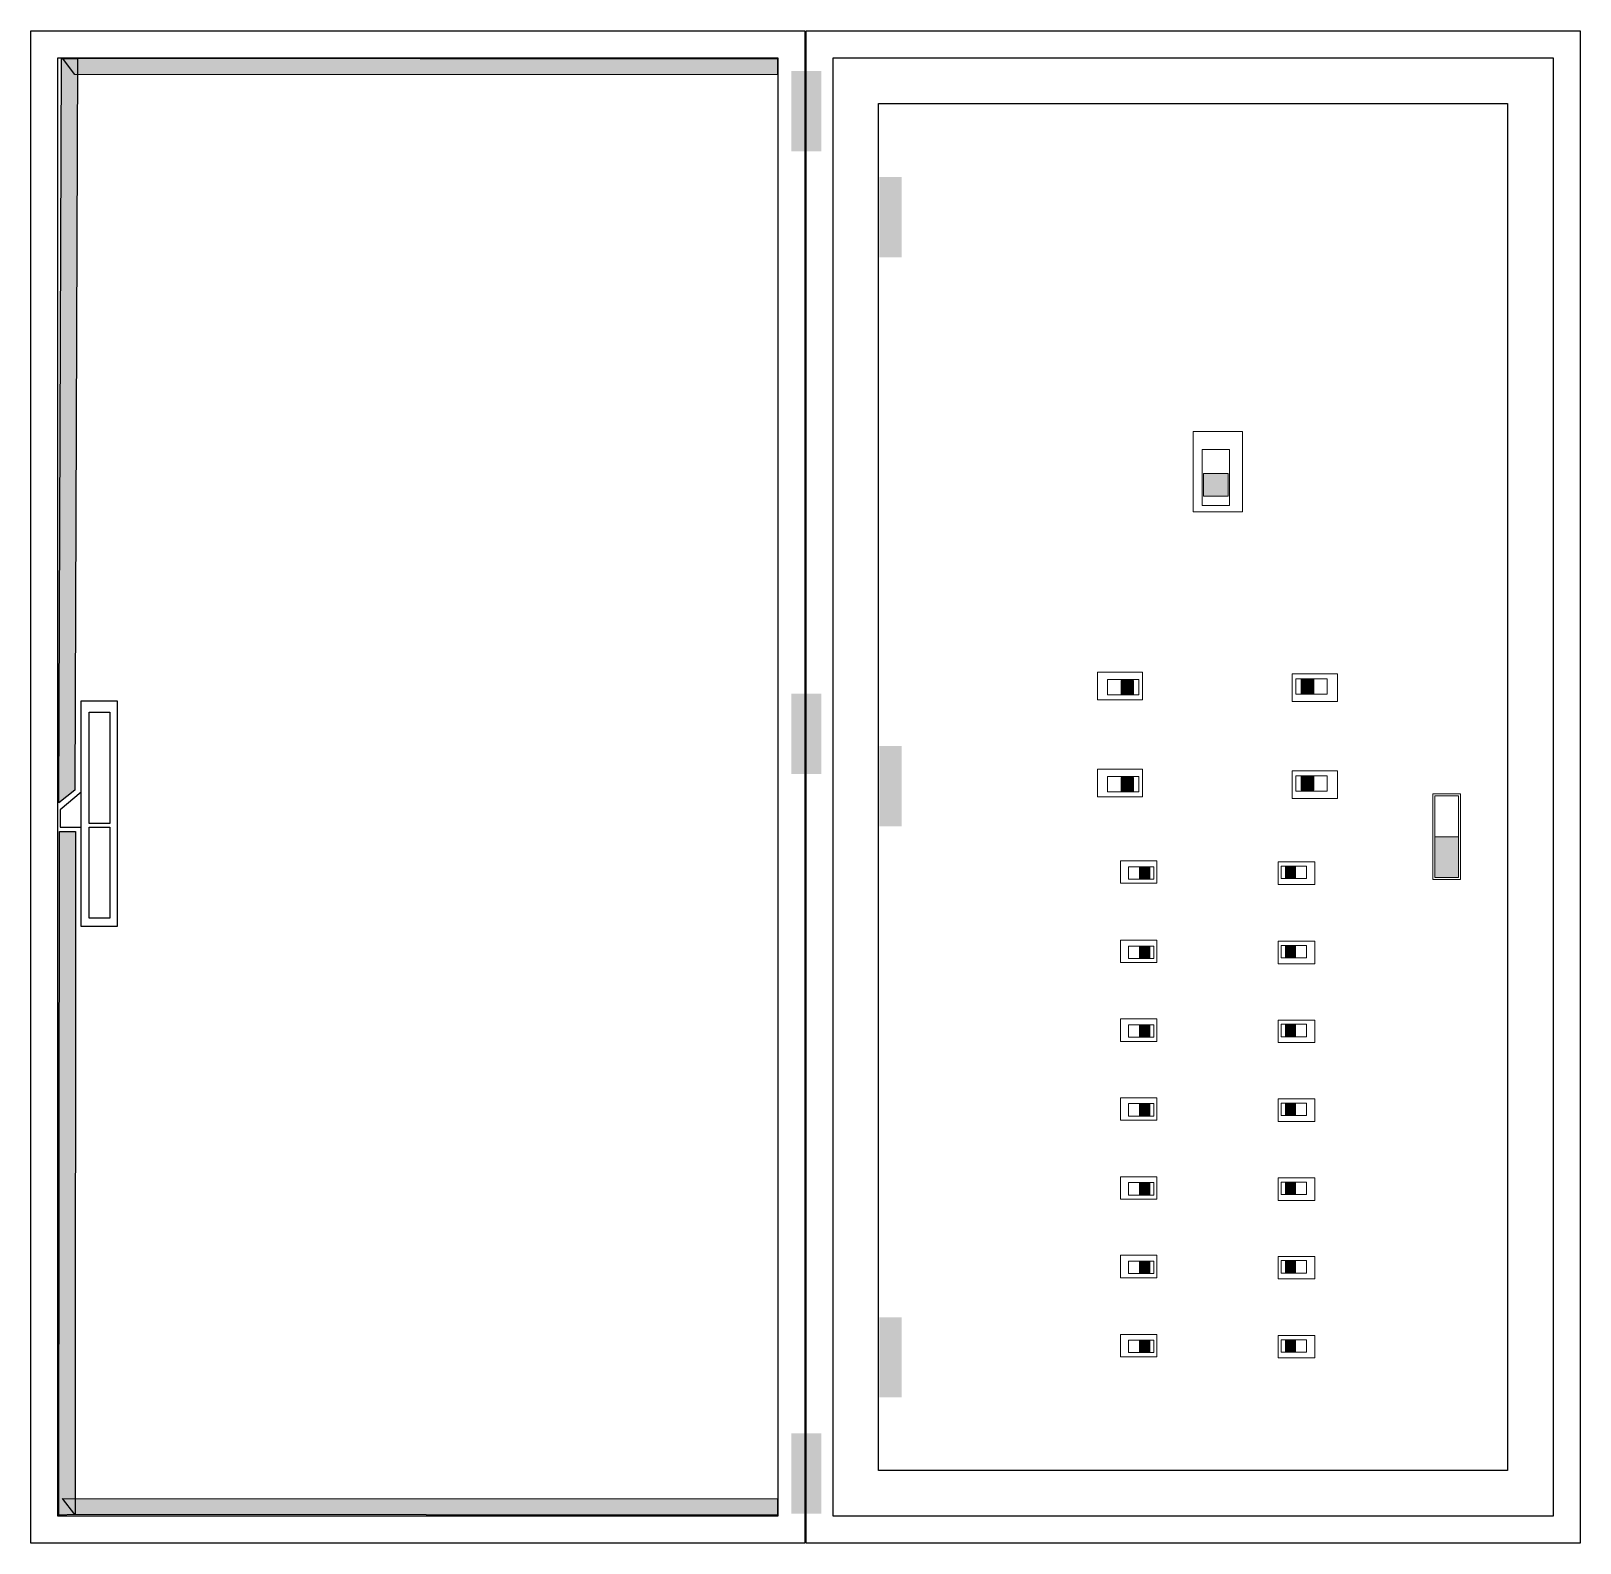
# Model space of a CAD drawing. Header units: inches. Extents: x 18739 to 22272, y 3658 to 7913.
# Drawn here: x 19164.1 to 19413.1, y 7635.4 to 7878.4 of the extents above; entities that cross this region are included whole.
import ezdxf

# ---------------------------------------------------------------- set-up
doc = ezdxf.new("R2010")
doc.units = ezdxf.units.IN
doc.header["$MEASUREMENT"] = 0
doc.layers.add('300-600AT', color=7, linetype='Continuous', lineweight=13)
doc.layers.add('ENCLOSRURE', color=7, linetype='Continuous', lineweight=20)

msp = doc.modelspace()

# ---------------------------------------------------------------- hatches: boundary and pattern name
at = {"layer": 'ENCLOSRURE', "lineweight": -3}
h = msp.add_hatch(color=8, dxfattribs=at)
h.dxf.hatch_style = 1
h.paths.add_polyline_path([(19171.18825, 7756.39999), (19171.60307, 7874.03135), (19169.00469, 7874.03135), (19168.58988, 7754.41005)])
h = msp.add_hatch(color=8, dxfattribs=at)
h.dxf.hatch_style = 1
h.paths.add_polyline_path([(19171.19156, 7871.47075), (19284.08043, 7871.39184), (19284.08043, 7873.99022), (19169.20163, 7874.06912)])
at = {"layer": 'ENCLOSRURE'}
h = msp.add_hatch(color=0, dxfattribs=at)
h.dxf.hatch_style = 1
h.paths.add_polyline_path([(19286.35149, 7859.10262), (19291.17018, 7859.10262), (19291.17018, 7871.99897), (19286.35149, 7871.99897)])
h = msp.add_hatch(color=0, dxfattribs=at)
h.dxf.hatch_style = 1
h.paths.add_polyline_path([(19300.49951, 7842.07206), (19304.07543, 7842.07206), (19304.07543, 7854.9684), (19300.49951, 7854.9684)])
h = msp.add_hatch(color=3, dxfattribs=at)
h.dxf.hatch_style = 1
h.paths.add_polyline_path([(19356.5354, 7803.69437), (19356.5354, 7807.31142), (19352.5788, 7807.31142), (19352.5788, 7803.69437)])
h = msp.add_hatch(color=3, dxfattribs=at)
h.dxf.hatch_style = 1
h.paths.add_polyline_path([(19341.3493, 7774.06646), (19339.32361, 7774.06646), (19339.32361, 7771.85061), (19341.3493, 7771.85061)])
h = msp.add_hatch(color=3, dxfattribs=at)
h.dxf.hatch_style = 1
h.paths.add_polyline_path([(19368.28053, 7771.98139), (19370.30622, 7771.98139), (19370.30622, 7774.19724), (19368.28053, 7774.19724)])
h = msp.add_hatch(color=0, dxfattribs=at)
h.dxf.hatch_style = 1
h.paths.add_polyline_path([(19286.35149, 7759.00808), (19291.17018, 7759.00808), (19291.17018, 7771.90442), (19286.35149, 7771.90442)])
h = msp.add_hatch(color=0, dxfattribs=at)
h.dxf.hatch_style = 1
h.paths.add_polyline_path([(19300.49951, 7750.62988), (19304.07543, 7750.62988), (19304.07543, 7763.52622), (19300.49951, 7763.52622)])
h = msp.add_hatch(color=3, dxfattribs=at)
h.dxf.hatch_style = 1
h.paths.add_polyline_path([(19341.3493, 7758.48108), (19339.32361, 7758.48108), (19339.32361, 7756.26523), (19341.3493, 7756.26523)])
h = msp.add_hatch(color=3, dxfattribs=at)
h.dxf.hatch_style = 1
h.paths.add_polyline_path([(19368.28053, 7756.39601), (19370.30622, 7756.39601), (19370.30622, 7758.61186), (19368.28053, 7758.61186)])
at = {"layer": 'ENCLOSRURE', "lineweight": -3}
h = msp.add_hatch(color=8, dxfattribs=at)
h.dxf.hatch_style = 1
h.paths.add_polyline_path([(19171.20946, 7639.97147), (19171.278, 7749.78779), (19168.67963, 7749.78779), (19168.61109, 7639.86526)])
at = {"layer": 'ENCLOSRURE'}
h = msp.add_hatch(color=1, dxfattribs=at)
h.dxf.hatch_style = 1
h.paths.add_polyline_path([(19389.75797, 7742.39334), (19393.54347, 7742.39334), (19393.54347, 7748.93805), (19389.75797, 7748.93805)])
h = msp.add_hatch(color=3, dxfattribs=at)
h.dxf.hatch_style = 1
h.paths.add_polyline_path([(19342.28612, 7744.00962), (19342.28612, 7742.21479), (19343.92693, 7742.21479), (19343.92693, 7744.00962)])
h = msp.add_hatch(color=3, dxfattribs=at)
h.dxf.hatch_style = 1
h.paths.add_polyline_path([(19367.38203, 7742.32072), (19367.38203, 7744.11556), (19365.74122, 7744.11556), (19365.74122, 7742.32072)])
h = msp.add_hatch(color=3, dxfattribs=at)
h.dxf.hatch_style = 1
h.paths.add_polyline_path([(19342.28612, 7731.2592), (19342.28612, 7729.46436), (19343.92693, 7729.46436), (19343.92693, 7731.2592)])
h = msp.add_hatch(color=3, dxfattribs=at)
h.dxf.hatch_style = 1
h.paths.add_polyline_path([(19367.38203, 7729.5703), (19367.38203, 7731.36513), (19365.74122, 7731.36513), (19365.74122, 7729.5703)])
h = msp.add_hatch(color=3, dxfattribs=at)
h.dxf.hatch_style = 1
h.paths.add_polyline_path([(19342.28612, 7718.58869), (19342.28612, 7716.79385), (19343.92693, 7716.79385), (19343.92693, 7718.58869)])
h = msp.add_hatch(color=3, dxfattribs=at)
h.dxf.hatch_style = 1
h.paths.add_polyline_path([(19367.38203, 7716.89978), (19367.38203, 7718.69462), (19365.74122, 7718.69462), (19365.74122, 7716.89978)])
h = msp.add_hatch(color=3, dxfattribs=at)
h.dxf.hatch_style = 1
h.paths.add_polyline_path([(19342.28612, 7705.93388), (19342.28612, 7704.13904), (19343.92693, 7704.13904), (19343.92693, 7705.93388)])
h = msp.add_hatch(color=3, dxfattribs=at)
h.dxf.hatch_style = 1
h.paths.add_polyline_path([(19367.38203, 7704.24497), (19367.38203, 7706.03981), (19365.74122, 7706.03981), (19365.74122, 7704.24497)])
h = msp.add_hatch(color=3, dxfattribs=at)
h.dxf.hatch_style = 1
h.paths.add_polyline_path([(19342.28612, 7693.22508), (19342.28612, 7691.43024), (19343.92693, 7691.43024), (19343.92693, 7693.22508)])
h = msp.add_hatch(color=3, dxfattribs=at)
h.dxf.hatch_style = 1
h.paths.add_polyline_path([(19367.38203, 7691.53617), (19367.38203, 7693.33101), (19365.74122, 7693.33101), (19365.74122, 7691.53617)])
h = msp.add_hatch(color=3, dxfattribs=at)
h.dxf.hatch_style = 1
h.paths.add_polyline_path([(19342.28612, 7680.60039), (19342.28612, 7678.80555), (19343.92693, 7678.80555), (19343.92693, 7680.60039)])
h = msp.add_hatch(color=3, dxfattribs=at)
h.dxf.hatch_style = 1
h.paths.add_polyline_path([(19367.38203, 7678.91148), (19367.38203, 7680.70632), (19365.74122, 7680.70632), (19365.74122, 7678.91148)])
h = msp.add_hatch(color=0, dxfattribs=at)
h.dxf.hatch_style = 1
h.paths.add_polyline_path([(19300.49951, 7658.80822), (19304.07543, 7658.80822), (19304.07543, 7671.70456), (19300.49951, 7671.70456)])
h = msp.add_hatch(color=3, dxfattribs=at)
h.dxf.hatch_style = 1
h.paths.add_polyline_path([(19342.28612, 7667.89599), (19342.28612, 7666.10115), (19343.92693, 7666.10115), (19343.92693, 7667.89599)])
h = msp.add_hatch(color=3, dxfattribs=at)
h.dxf.hatch_style = 1
h.paths.add_polyline_path([(19367.38203, 7666.20708), (19367.38203, 7668.00192), (19365.74122, 7668.00192), (19365.74122, 7666.20708)])
h = msp.add_hatch(color=0, dxfattribs=at)
h.dxf.hatch_style = 1
h.paths.add_polyline_path([(19286.35149, 7640.12009), (19291.17018, 7640.12009), (19291.17018, 7653.01643), (19286.35149, 7653.01643)])
at = {"layer": 'ENCLOSRURE', "lineweight": -3}
h = msp.add_hatch(color=8, dxfattribs=at)
h.dxf.hatch_style = 1
h.paths.add_polyline_path([(19171.19156, 7639.97612), (19284.08043, 7639.89722), (19284.08043, 7642.49559), (19169.20163, 7642.57449)])

# ---------------------------------------------------------------- linework, layer by layer
for points in [[(19164.1173, 7878.44545), (19288.51074, 7878.44545), (19288.51074, 7635.41105), (19164.1173, 7635.41105)], [(19288.70273, 7878.44545), (19413.09617, 7878.44545), (19413.09617, 7635.41105), (19288.70273, 7635.41105)], [(19168.4563, 7874.10645), (19284.17174, 7874.10645), (19284.17174, 7639.75005), (19168.4563, 7639.75005)], [(19293.04173, 7874.10645), (19408.75717, 7874.10645), (19408.75717, 7639.75005), (19293.04173, 7639.75005)], [(19300.34359, 7866.8046), (19401.45531, 7866.8046), (19401.45531, 7647.0519), (19300.34359, 7647.0519)]]:
    msp.add_lwpolyline(points, close=True)
at = {"layer": '300-600AT'}
for points, elevation in [([(19358.86352, 7801.13826), (19350.90781, 7801.13826), (19350.90781, 7814.07987), (19358.86352, 7814.07987)], -1062.66521), ([(19356.77351, 7802.17988), (19352.37407, 7802.17988), (19352.37407, 7811.157), (19356.77351, 7811.157)], -1062.66521), ([(19356.5354, 7803.69437), (19352.5788, 7803.69437), (19352.5788, 7807.31142), (19356.5354, 7807.31142)], -1062.66521), ([(19342.78082, 7775.37029), (19342.78082, 7770.91478), (19335.53301, 7770.91478), (19335.53301, 7775.37029)], -15.38922), ([(19342.19748, 7774.1998), (19342.19748, 7771.73595), (19337.16993, 7771.73595), (19337.16993, 7774.1998)], -15.38922), ([(19341.3493, 7774.06646), (19341.3493, 7771.85061), (19339.32361, 7771.85061), (19339.32361, 7774.06646)], -15.38922), ([(19366.84901, 7770.67755), (19366.84901, 7775.13306), (19374.09682, 7775.13306), (19374.09682, 7770.67755)], -15.38922), ([(19367.43235, 7771.84804), (19367.43235, 7774.3119), (19372.4599, 7774.3119), (19372.4599, 7771.84804)], -15.38922), ([(19368.28053, 7771.98139), (19368.28053, 7774.19724), (19370.30622, 7774.19724), (19370.30622, 7771.98139)], -15.38922), ([(19342.78082, 7759.78492), (19342.78082, 7755.32941), (19335.53301, 7755.32941), (19335.53301, 7759.78492)], -15.38922), ([(19342.19748, 7758.61443), (19342.19748, 7756.15057), (19337.16993, 7756.15057), (19337.16993, 7758.61443)], -15.38922), ([(19341.3493, 7758.48108), (19341.3493, 7756.26523), (19339.32361, 7756.26523), (19339.32361, 7758.48108)], -15.38922), ([(19366.84901, 7755.09217), (19366.84901, 7759.54769), (19374.09682, 7759.54769), (19374.09682, 7755.09217)], -15.38922), ([(19367.43235, 7756.26266), (19367.43235, 7758.72652), (19372.4599, 7758.72652), (19372.4599, 7756.26266)], -15.38922), ([(19368.28053, 7756.39601), (19368.28053, 7758.61186), (19370.30622, 7758.61186), (19370.30622, 7756.39601)], -15.38922), ([(19345.08646, 7745.06573), (19345.08646, 7741.45677), (19339.21573, 7741.45677), (19339.21573, 7745.06573)], -12.46527), ([(19344.61395, 7744.11764), (19344.61395, 7742.12191), (19340.54164, 7742.12191), (19340.54164, 7744.11764)], -12.46527), ([(19343.92693, 7744.00962), (19343.92693, 7742.21479), (19342.28612, 7742.21479), (19342.28612, 7744.00962)], -12.46527), ([(19364.58169, 7741.26461), (19364.58169, 7744.87358), (19370.45241, 7744.87358), (19370.45241, 7741.26461)], -12.46527), ([(19365.0542, 7742.21271), (19365.0542, 7744.20843), (19369.12651, 7744.20843), (19369.12651, 7742.21271)], -12.46527), ([(19365.74122, 7742.32072), (19365.74122, 7744.11556), (19367.38203, 7744.11556), (19367.38203, 7742.32072)], -12.46527), ([(19345.08646, 7732.31531), (19345.08646, 7728.70634), (19339.21573, 7728.70634), (19339.21573, 7732.31531)], -12.46527), ([(19344.61395, 7731.36721), (19344.61395, 7729.37149), (19340.54164, 7729.37149), (19340.54164, 7731.36721)], -12.46527), ([(19343.92693, 7731.2592), (19343.92693, 7729.46436), (19342.28612, 7729.46436), (19342.28612, 7731.2592)], -12.46527), ([(19364.58169, 7728.51419), (19364.58169, 7732.12315), (19370.45241, 7732.12315), (19370.45241, 7728.51419)], -12.46527), ([(19365.0542, 7729.46228), (19365.0542, 7731.45801), (19369.12651, 7731.45801), (19369.12651, 7729.46228)], -12.46527), ([(19365.74122, 7729.5703), (19365.74122, 7731.36513), (19367.38203, 7731.36513), (19367.38203, 7729.5703)], -12.46527), ([(19345.08646, 7719.6448), (19345.08646, 7716.03583), (19339.21573, 7716.03583), (19339.21573, 7719.6448)], -12.46527), ([(19344.61395, 7718.6967), (19344.61395, 7716.70097), (19340.54164, 7716.70097), (19340.54164, 7718.6967)], -12.46527), ([(19343.92693, 7718.58869), (19343.92693, 7716.79385), (19342.28612, 7716.79385), (19342.28612, 7718.58869)], -12.46527), ([(19364.58169, 7715.84367), (19364.58169, 7719.45264), (19370.45241, 7719.45264), (19370.45241, 7715.84367)], -12.46527), ([(19365.0542, 7716.79177), (19365.0542, 7718.78749), (19369.12651, 7718.78749), (19369.12651, 7716.79177)], -12.46527), ([(19365.74122, 7716.89978), (19365.74122, 7718.69462), (19367.38203, 7718.69462), (19367.38203, 7716.89978)], -12.46527), ([(19345.08646, 7706.98999), (19345.08646, 7703.38102), (19339.21573, 7703.38102), (19339.21573, 7706.98999)], -12.46527), ([(19344.61395, 7706.04189), (19344.61395, 7704.04616), (19340.54164, 7704.04616), (19340.54164, 7706.04189)], -12.46527), ([(19343.92693, 7705.93388), (19343.92693, 7704.13904), (19342.28612, 7704.13904), (19342.28612, 7705.93388)], -12.46527), ([(19364.58169, 7703.18886), (19364.58169, 7706.79783), (19370.45241, 7706.79783), (19370.45241, 7703.18886)], -12.46527), ([(19365.0542, 7704.13696), (19365.0542, 7706.13269), (19369.12651, 7706.13269), (19369.12651, 7704.13696)], -12.46527), ([(19365.74122, 7704.24497), (19365.74122, 7706.03981), (19367.38203, 7706.03981), (19367.38203, 7704.24497)], -12.46527), ([(19345.08646, 7694.28119), (19345.08646, 7690.67222), (19339.21573, 7690.67222), (19339.21573, 7694.28119)], -12.46527), ([(19364.58169, 7690.48006), (19364.58169, 7694.08903), (19370.45241, 7694.08903), (19370.45241, 7690.48006)], -12.46527), ([(19344.61395, 7693.33309), (19344.61395, 7691.33736), (19340.54164, 7691.33736), (19340.54164, 7693.33309)], -12.46527), ([(19343.92693, 7693.22508), (19343.92693, 7691.43024), (19342.28612, 7691.43024), (19342.28612, 7693.22508)], -12.46527), ([(19365.0542, 7691.42816), (19365.0542, 7693.42389), (19369.12651, 7693.42389), (19369.12651, 7691.42816)], -12.46527), ([(19365.74122, 7691.53617), (19365.74122, 7693.33101), (19367.38203, 7693.33101), (19367.38203, 7691.53617)], -12.46527), ([(19345.08646, 7681.6565), (19345.08646, 7678.04753), (19339.21573, 7678.04753), (19339.21573, 7681.6565)], -12.46527), ([(19364.58169, 7677.85538), (19364.58169, 7681.46434), (19370.45241, 7681.46434), (19370.45241, 7677.85538)], -12.46527), ([(19344.61395, 7680.7084), (19344.61395, 7678.71268), (19340.54164, 7678.71268), (19340.54164, 7680.7084)], -12.46527), ([(19343.92693, 7680.60039), (19343.92693, 7678.80555), (19342.28612, 7678.80555), (19342.28612, 7680.60039)], -12.46527), ([(19365.0542, 7678.80347), (19365.0542, 7680.7992), (19369.12651, 7680.7992), (19369.12651, 7678.80347)], -12.46527), ([(19365.74122, 7678.91148), (19365.74122, 7680.70632), (19367.38203, 7680.70632), (19367.38203, 7678.91148)], -12.46527), ([(19345.08646, 7668.95209), (19345.08646, 7665.34313), (19339.21573, 7665.34313), (19339.21573, 7668.95209)], -12.46527), ([(19364.58169, 7665.15097), (19364.58169, 7668.75994), (19370.45241, 7668.75994), (19370.45241, 7665.15097)], -12.46527), ([(19344.61395, 7668.004), (19344.61395, 7666.00827), (19340.54164, 7666.00827), (19340.54164, 7668.004)], -12.46527), ([(19343.92693, 7667.89599), (19343.92693, 7666.10115), (19342.28612, 7666.10115), (19342.28612, 7667.89599)], -12.46527), ([(19365.0542, 7666.09907), (19365.0542, 7668.09479), (19369.12651, 7668.09479), (19369.12651, 7666.09907)], -12.46527), ([(19365.74122, 7666.20708), (19365.74122, 7668.00192), (19367.38203, 7668.00192), (19367.38203, 7666.20708)], -12.46527)]:
    msp.add_lwpolyline(points, close=True, dxfattribs=dict(at, elevation=elevation))
at = {"layer": 'ENCLOSRURE', "color": 8, "lineweight": -3}
for points in [[(19168.58988, 7754.41005), (19169.00469, 7874.03135), (19171.60307, 7874.03135), (19171.18825, 7756.39999)], [(19169.20163, 7874.06912), (19284.08043, 7873.99022), (19284.08043, 7871.39184), (19171.19156, 7871.47075)], [(19172.20529, 7770.77528), (19177.9881, 7770.77528), (19177.9881, 7734.50815), (19172.20529, 7734.50815)], [(19173.44653, 7768.96546), (19176.77004, 7768.96546), (19176.77004, 7751.0572), (19173.44653, 7751.0572)], [(19172.18472, 7756.08995), (19168.80122, 7753.27256), (19168.80122, 7750.45516), (19172.18472, 7750.45516)], [(19168.61109, 7639.86526), (19168.67963, 7749.78779), (19171.278, 7749.78779), (19171.20946, 7639.97147)], [(19173.44653, 7750.45745), (19176.77004, 7750.45745), (19176.77004, 7735.83586), (19173.44653, 7735.83586)], [(19169.20163, 7642.57449), (19284.08043, 7642.49559), (19284.08043, 7639.89722), (19171.19156, 7639.97612)]]:
    msp.add_lwpolyline(points, close=True, dxfattribs=at)
at = {"layer": 'ENCLOSRURE', "elevation": -5836.5122}
for points in [[(19389.41798, 7755.82276), (19393.88347, 7755.82276), (19393.88347, 7742.05335), (19389.41798, 7742.05335)], [(19389.75797, 7755.48276), (19393.54347, 7755.48276), (19393.54347, 7742.39334), (19389.75797, 7742.39334)], [(19389.75797, 7748.93805), (19393.54347, 7748.93805), (19393.54347, 7742.39334), (19389.75797, 7742.39334)]]:
    msp.add_lwpolyline(points, close=True, dxfattribs=at)

doc.saveas('drawing.dxf')
